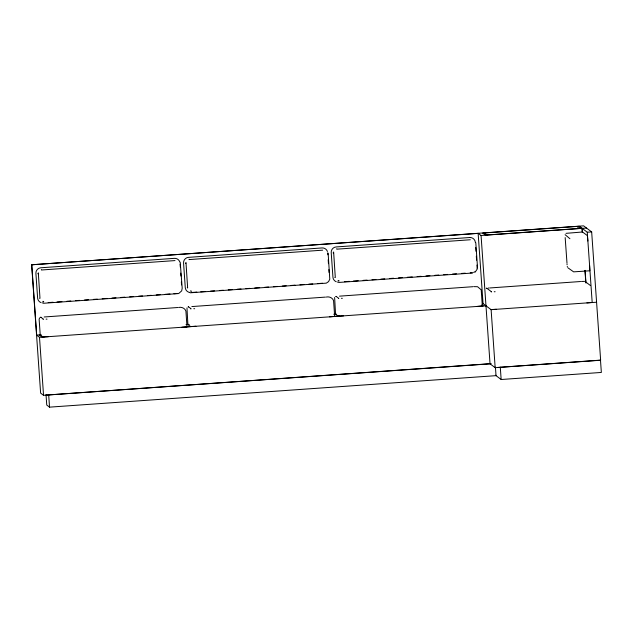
<?xml version="1.0" encoding="UTF-8"?>
<svg xmlns="http://www.w3.org/2000/svg" width="633" height="633" viewBox="0 0 633 633"><rect width="100%" height="100%" fill="white"/><g stroke="black" fill="none" stroke-linecap="round" stroke-linejoin="round"><path stroke-width="0.95" d="M582.51 232.477L582.534 231.994L566.021 233.34M565.103 234.677L569.922 238.728M39.562 298.325L39.982 298.301L38.312 272.791M187.218 287.912L187.637 287.888L185.967 262.379M334.873 277.499L335.292 277.476L333.623 251.966M44.175 316.983L177.77 307.519M191.831 306.57L325.425 297.106M339.486 296.157L473.08 286.694M490.077 287.944L580.603 281.519M186.972 307.891L187.89 324.555L190.525 326.533L195.945 326.272M334.628 297.478L335.545 314.142L338.18 316.12L343.6 315.859M477.432 268.74L475.193 272.119M39.586 317.893L39.135 319.254L40.227 334.968L42.87 336.946L48.29 336.685M40.227 334.968L40.686 334.881M187.89 324.555L188.943 324.405M486.128 305.929L486.587 305.842M566.986 263.075L565.174 237.589M40.385 317.355L40.955 317.228M188.048 306.942L188.61 306.815M335.704 296.529L336.265 296.402M486.286 288.316L486.856 288.189M43.091 319.309L43.503 319.238L40.868 317.252M190.747 308.896L191.158 308.825L188.523 306.839M338.402 298.483L338.813 298.404L336.178 296.426M491.184 291.924L491.596 291.845L486.769 288.213M591.895 302.471L586.91 302.906M488.383 288.031L489.198 287.968M181.877 327.261L187.004 326.778L185.912 311.064C184.971 308.216 181.497 306.744 178.656 307.464M329.532 316.848L334.667 316.365L333.567 300.651C332.626 297.803 329.152 296.331 326.311 297.051M477.187 306.435L482.322 305.953L481.222 290.238M37.774 273.725L38.257 273.685M185.429 263.312L185.912 263.273M333.085 252.899L333.575 252.86M31.65 264.784L583.61 225.854L591.665 231.907L600.638 360.24L495.164 367.678L490.037 363.833L43.55 395.316L40.623 393.117L31.65 264.784L478.255 233.387M582.02 228.276L485.337 235.096L482.655 233.079L579.337 226.258L582.02 228.276L582.297 232.192M483.066 303.832L478.137 233.292L481.064 235.492L586.538 228.054M469.71 237.525L336.123 246.941A5.309 5.309 0 0 0 331.217 252.63L332.942 277.238A5.27 5.27 0 0 0 336.265 281.748M175.017 260.582L41.43 269.998L41.398 269.587M322.672 250.17L189.085 259.585L189.053 259.174M470.327 239.757L336.74 249.173L336.716 248.761M582.415 232.271L582.138 228.363L587.266 232.216L591.665 231.907M48.179 302.582L53.093 302.242M57.017 301.965L61.931 301.617M66.845 301.268L70.769 300.991M75.683 300.643L79.616 300.366M84.521 300.018L88.454 299.741M93.368 299.401L97.292 299.124M102.206 298.776L107.119 298.428M112.025 298.08L115.958 297.803M120.871 297.455L124.796 297.178M129.71 296.837L133.634 296.56M138.548 296.212L142.48 295.935M147.386 295.587L151.319 295.31M156.232 294.962L160.157 294.685M165.071 294.337L169.984 293.997M173.909 293.72L176.86 293.506M191.91 292.446L196.823 292.098M200.748 291.821L205.662 291.481M210.575 291.133L214.5 290.856M219.414 290.507L223.338 290.231M228.252 289.882L232.184 289.605M237.09 289.265L241.023 288.988M245.936 288.64L249.861 288.363M254.775 288.015L259.688 287.667M264.594 287.319L268.527 287.042M273.432 286.702L277.365 286.425M282.278 286.076L286.203 285.799M291.117 285.451L295.049 285.174M299.955 284.826L303.887 284.549M308.801 284.201L312.726 283.924M317.639 283.584L322.545 283.236M344.479 281.685L349.392 281.345M353.317 281.068L358.231 280.72M363.136 280.372L367.069 280.095M371.982 279.746L375.907 279.469M380.821 279.129L384.753 278.844M389.659 278.504L393.591 278.227M398.505 277.879L402.43 277.602M407.343 277.254L412.249 276.906M417.163 276.566L421.095 276.289M426.001 275.941L429.934 275.664M434.847 275.315L438.772 275.038M443.686 274.69L447.618 274.413M452.524 274.065L456.456 273.788M461.362 273.448L465.295 273.171M470.208 272.823L472.171 272.681M43.709 303.262L178.648 293.562L181.679 290.879L182.201 288.189L180.207 262.228M339.019 282.429L472.606 273.013M41.248 334.833L36.564 335.102L39.499 337.302L485.986 305.818M186.023 324.626L188.974 324.413M333.749 314.205L336.194 313.976M44.033 336.922L42.063 337.065L39.278 334.976M185.849 326.921L191.759 326.509M333.575 316.508L339.486 316.089M481.302 306.087L483.272 305.945L481.879 304.9M483.058 303.618L491.113 309.664L596.579 302.226M46.114 395.079L491.224 363.627M497.728 367.441L600.488 360.13L601.35 372.441L501.154 379.507L495.402 375.187M46.027 394.644L46.755 405.057L49.54 407.146L496.027 375.654L495.433 367.14M496.391 309.292L490.963 309.553M341.432 298.301L342.334 298.309M193.777 308.714L194.679 308.722M46.122 319.127L47.024 319.135M494.215 291.734L495.117 291.75M473.967 286.638L477.543 286.709L481.127 289.764M581.49 281.456L584.599 281.376M190.185 292.802L326.304 283.149L328.574 281.614L329.777 279.153L328.139 253.168M338.046 280.554L338.932 280.609L338.971 281.092M190.391 290.966L191.277 291.022L191.308 291.504M42.735 301.379L43.622 301.435L43.653 301.917M580.39 228.355L577.794 226.4L577.929 228.355M582.534 231.994L587.369 235.618L587.883 241.007M567.92 267.806L573.625 271.858L589.821 270.782L589.6 265.615M585.47 281.804L590.304 285.428M484.277 232.999L486.88 234.946M567.247 266.398L567.382 267.007M567.018 263.961L567.081 264.784M587.266 232.216L592.187 302.534M585.074 270.362L585.968 283.062M584.963 270.402L585.747 281.63M500.292 367.195L501.154 379.507M491.113 309.664L495.164 367.678M481.064 235.492L490.037 363.833M475.794 242.756L477.511 267.363M475.7 247.353L475.976 251.285M476.325 256.207L476.594 260.147M476.942 265.061L477.076 267.031A5.293 5.286 0 0 1 476.997 268.416M327.704 252.844L327.839 254.806M328.187 259.728L328.456 263.668M328.867 269.571L329.081 272.522M180.112 264.238L180.318 267.189M180.729 273.1L180.935 276.051M181.355 281.954L181.56 284.905M48.678 394.834L49.54 407.146M39.499 337.302L43.55 395.316M31.769 264.871L36.69 335.197M338.584 282.104A5.27 5.27 0 0 1 337.405 282.057M469.71 237.525A5.293 5.286 0 0 1 475.359 242.431M474.758 271.786A5.293 5.286 0 0 1 473.524 272.404M189.75 292.47A5.27 5.27 0 0 1 185.279 287.651L183.562 263.043A5.309 5.309 0 0 1 188.468 257.362L322.055 247.938A5.293 5.286 0 0 1 327.427 251.491M43.273 302.93A5.27 5.27 0 0 1 42.095 302.883M40.955 302.574A5.27 5.27 0 0 1 37.624 298.064L35.907 273.456A5.309 5.309 0 0 1 40.813 267.775L174.399 258.351A5.293 5.286 0 0 1 179.772 261.904"/></g></svg>
